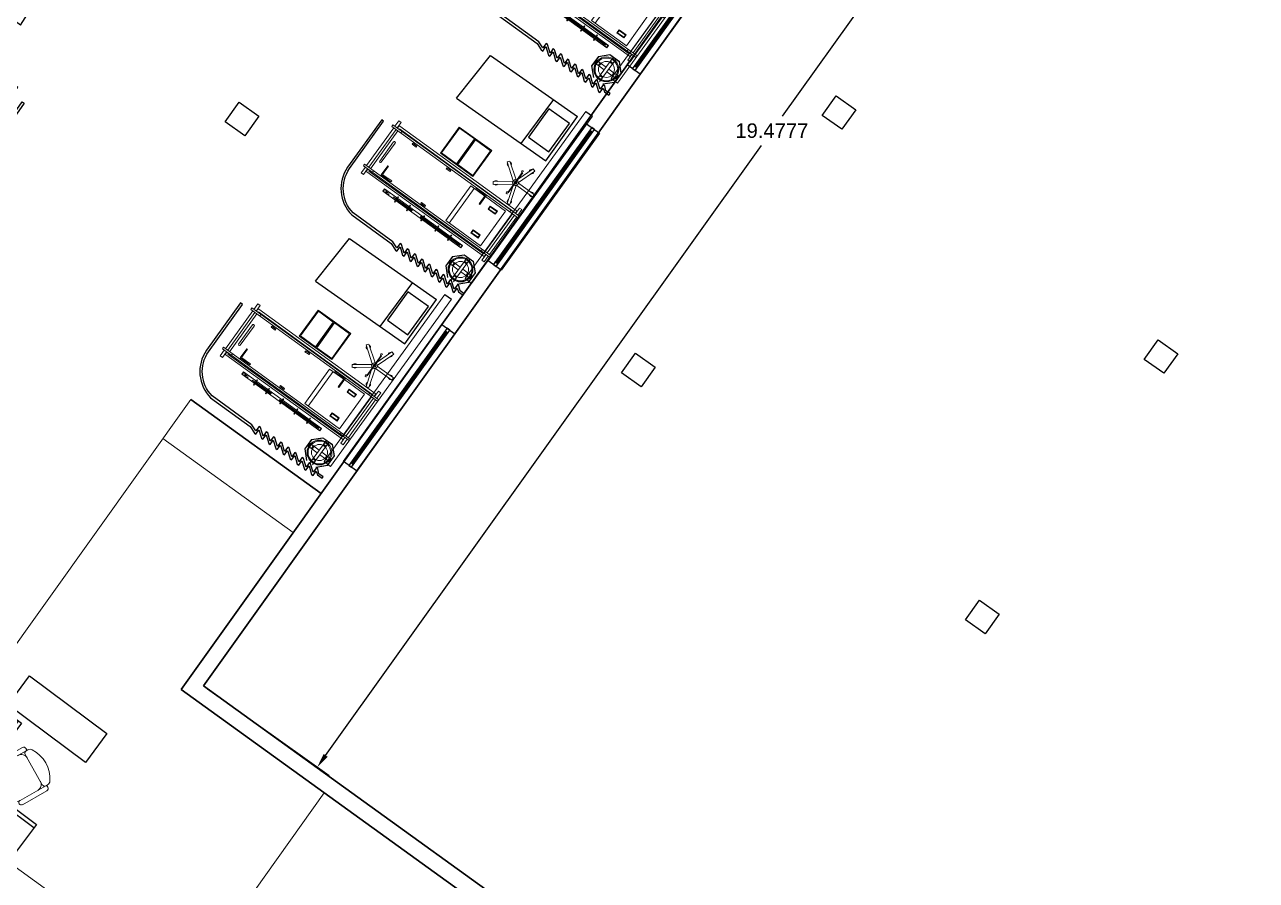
# Model space of a CAD drawing. Header units: metres. Extents: x 141303 to 146299, y 125960 to 127091.
# Drawn here: x 146005.54 to 146020.88, y 126186.06 to 126196.71 of the extents above; entities that cross this region are included whole.
import ezdxf

# ---------------------------------------------------------------- set-up
doc = ezdxf.new("R2010")
doc.units = ezdxf.units.M
doc.header["$MEASUREMENT"] = 0
doc.linetypes.add('C05 _MOB-EQUIP URGENCIAS Y TOCOCIRUGÍA$0$006_URGENCIAS & TOCOCIRUGÍA$0$03.-PRIMER NIVEL GENERAL$0$XR-PLANTA 3ER NIVEL$0$DASHED', pattern=[19.05, 12.7, -6.35])
doc.linetypes.add('C05 _MOB-EQUIP URGENCIAS Y TOCOCIRUGÍA$0$006_URGENCIAS & TOCOCIRUGÍA$0$03.-PRIMER NIVEL GENERAL$0$XR-PLANTA 3ER NIVEL$0$DASHED2', pattern=[0.375, 0.25, -0.125])
for name, color, linetype in [('DIMENSION', 50, 'Continuous'), ('door', 12, 'Continuous'), ('FURNITURE', 6, 'Continuous'), ('WINDOW', 244, 'Continuous')]:
    doc.layers.add(name, color=color, linetype=linetype)
for name, color, linetype, lineweight in [('ELEVATION', 7, 'Continuous', 20), ('new column', 4, 'Continuous', 25), ('NVMI_WALL', 7, 'Continuous', 30), ('PLINTH', 80, 'Continuous', 30)]:
    doc.layers.add(name, color=color, linetype=linetype, lineweight=lineweight)
doc.layers.get('0').off()
doc.styles.get("Standard").update_dxf_attribs({"font": 'arial.ttf'})
doc.dimstyles.get("Standard").update_dxf_attribs({"dimtxt": 0.18, "dimasz": 0.18, "dimexe": 0.18, "dimexo": 0.0625, "dimgap": 0.09, "dimtad": 0, "dimtih": 1, "dimtoh": 1, "dimdec": 4, "dimzin": 0, "dimdsep": 46, "dimtxsty": 'Standard', "dimcen": 0.09, "dimadec": 0, "dimazin": 0, "dimtfac": 1, "dimtdec": 4, "dimtofl": 0, "dimtmove": 0, "dimatfit": 3, "dimfxl": 1, "dimtolj": 1, "dimtzin": 0, "dimarcsym": 0})

# ---------------------------------------------------------------- blocks, each defined once
blk = doc.blocks.new('C05 _MOB-EQUIP URGENCIAS Y TOCOCIRUGÍA$0$cortina antibacterial')
blk.add_lwpolyline([(300.266, -580.673), (300.266, -580.651), (300.266, -580.673), (300.199, -580.673), (300.266, -580.761), (300.266, -580.783), (300.199, -580.783), (300.266, -580.871), (300.266, -580.893), (300.199, -580.893), (300.266, -580.981), (300.266, -581.003), (300.199, -581.003), (300.266, -581.091), (300.266, -581.113), (300.199, -581.113), (300.266, -581.201), (300.266, -581.223), (300.199, -581.223), (300.231, -581.309), (300.231, -581.921, 0.354939), (300.651, -582.281), (301.378, -582.281), (301.378, -582.311), (300.651, -582.311, -0.359051), (300.201, -581.921), (300.201, -581.313), (300.166, -581.223), (300.166, -581.201), (300.233, -581.201), (300.166, -581.113), (300.166, -581.091), (300.233, -581.091), (300.166, -581.003), (300.166, -580.981), (300.233, -580.981), (300.166, -580.893), (300.166, -580.871), (300.233, -580.871), (300.166, -580.783), (300.166, -580.761), (300.233, -580.761), (300.166, -580.673), (300.166, -580.651), (300.233, -580.651), (300.166, -580.563), (300.166, -580.541), (300.233, -580.541), (300.166, -580.453), (300.166, -580.431), (300.233, -580.431), (300.166, -580.343), (300.166, -580.321), (300.233, -580.321), (300.205, -580.281), (300.205, -580.211), (300.227, -580.211), (300.227, -580.274), (300.266, -580.321), (300.266, -580.343), (300.199, -580.343), (300.266, -580.431), (300.266, -580.453), (300.199, -580.453), (300.266, -580.541), (300.266, -580.563), (300.199, -580.563), (300.266, -580.651)], format="xyb")
blk = doc.blocks.new('bed ward')
at = {"layer": 'FURNITURE'}
for p, q in [((142390.8, 126644.899), (142391.223, 126645.43)), ((142391.223, 126645.43), (142392.307, 126644.667)), ((142390.8, 126644.899), (142391.91, 126644.116)), ((142392.007, 126644.879), (142391.6, 126644.335)), ((142391.91, 126644.116), (142392.307, 126644.667)), ((142392.41, 126644.731), (142392.492, 126644.674))]:
    blk.add_line(p, q, dxfattribs=at)
at = {"layer": 'FURNITURE', "linetype": 'Continuous', "lineweight": 0}
for p, q in [((142390.08, 126644.621, 310.935), (142390.03, 126644.551, 310.935)), ((142390.109, 126644.6, 310.935), (142390.058, 126644.53, 310.935)), ((142390.08, 126644.621, 310.935), (142390.109, 126644.6, 310.935)), ((142390.016, 126644.532, 310.935), (142389.675, 126644.062, 310.935)), ((142390.044, 126644.511, 310.935), (142389.703, 126644.042, 310.935)), ((142390.068, 126644.493, 310.935), (142389.727, 126644.024, 310.935)), ((142390.006, 126644.569, 310.935), (142389.991, 126644.549, 310.935)), ((142389.991, 126644.549, 310.935), (142391.569, 126643.403, 310.935)), ((142390.006, 126644.569, 310.935), (142391.583, 126643.423, 310.935)), ((142390.077, 126644.549, 310.935), (142390.061, 126644.528, 310.935)), ((142390.086, 126644.518, 310.935), (142390.082, 126644.513, 310.935)), ((142390.086, 126644.518, 310.935), (142391.51, 126643.483, 310.935)), ((142390.091, 126644.551, 310.935), (142391.539, 126643.499, 310.935)), ((142390.117, 126644.487, 310.935), (142390.103, 126644.468, 310.935)), ((142390.596, 126644.216, 310.935), (142390.831, 126644.54, 310.935)), ((142390.61, 126644.219, 310.935), (142390.834, 126644.526, 310.935)), ((142390.831, 126644.54, 310.935), (142391.236, 126644.246, 310.935)), ((142390.834, 126644.526, 310.935), (142391.02, 126644.391, 310.935)), ((142390.014, 126644.357, 310.935), (142389.84, 126644.118, 310.935)), ((142390.033, 126644.343, 310.935), (142389.859, 126644.104, 310.935)), ((142390.254, 126644.34, 310.935), (142390.245, 126644.328, 310.935)), ((142390.245, 126644.328, 310.935), (142390.294, 126644.292, 310.935)), ((142390.254, 126644.34, 310.935), (142390.303, 126644.304, 310.935)), ((142390.303, 126644.304, 310.935), (142390.294, 126644.292, 310.935)), ((142390.796, 126644.083, 310.935), (142391.02, 126644.391, 310.935)), ((142390.799, 126644.069, 310.935), (142391.034, 126644.393, 310.935)), ((142390.812, 126644.072, 310.935), (142391.036, 126644.379, 310.935)), ((142391.036, 126644.379, 310.935), (142391.222, 126644.244, 310.935)), ((142390.596, 126644.216, 310.935), (142391.001, 126643.923, 310.935)), ((142390.61, 126644.219, 310.935), (142390.796, 126644.083, 310.935)), ((142390.999, 126643.936, 310.935), (142391.222, 126644.244, 310.935)), ((142391.001, 126643.923, 310.935), (142391.236, 126644.246, 310.935)), ((142389.661, 126644.043, 310.935), (142389.61, 126643.973, 310.935)), ((142389.61, 126643.973, 310.935), (142389.639, 126643.953, 310.935)), ((142389.651, 126644.08, 310.935), (142389.637, 126644.06, 310.935)), ((142389.637, 126644.06, 310.935), (142391.214, 126642.914, 310.935)), ((142389.689, 126644.022, 310.935), (142389.639, 126643.953, 310.935)), ((142389.651, 126644.08, 310.935), (142391.228, 126642.934, 310.935)), ((142389.692, 126644.02, 310.935), (142389.677, 126643.999, 310.935)), ((142389.679, 126643.985, 310.935), (142391.13, 126642.931, 310.935)), ((142389.713, 126644.005, 310.935), (142389.706, 126643.995, 310.935)), ((142389.706, 126643.995, 310.935), (142391.13, 126642.961, 310.935)), ((142389.762, 126643.999, 310.935), (142389.748, 126643.979, 310.935)), ((142389.94, 126644.061, 310.935), (142389.858, 126643.948, 310.935)), ((142389.949, 126644.055, 310.935), (142389.873, 126643.95, 310.935)), ((142389.94, 126644.061, 310.935), (142389.949, 126644.055, 310.935)), ((142390.675, 126644.034, 310.935), (142390.666, 126644.022, 310.935)), ((142390.666, 126644.022, 310.935), (142390.716, 126643.986, 310.935)), ((142390.675, 126644.034, 310.935), (142390.725, 126643.998, 310.935)), ((142390.725, 126643.998, 310.935), (142390.716, 126643.986, 310.935)), ((142390.812, 126644.072, 310.935), (142390.999, 126643.936, 310.935)), ((142389.858, 126643.948, 310.935), (142389.98, 126643.859, 310.935)), ((142389.873, 126643.95, 310.935), (142389.937, 126643.904, 310.935)), ((142389.939, 126643.907, 310.935), (142389.93, 126643.895, 310.935)), ((142389.939, 126643.907, 310.935), (142389.989, 126643.871, 310.935)), ((142389.989, 126643.871, 310.935), (142389.98, 126643.859, 310.935)), ((142390.537, 126643.265, 310.935), (142389.878, 126643.743, 310.935)), ((142390.558, 126643.293, 310.935), (142389.899, 126643.772, 310.935)), ((142390.007, 126643.668, 310.935), (142390.009, 126643.67, 310.935)), ((142390.007, 126643.668, 310.935), (142390.052, 126643.639, 310.935)), ((142390.009, 126643.67, 310.935), (142390.053, 126643.642, 310.935)), ((142390.089, 126643.612, 310.935), (142390.009, 126643.67, 310.935)), ((142390.973, 126643.806, 310.935), (142390.661, 126643.376, 310.935)), ((142391.017, 126643.775, 310.935), (142390.704, 126643.344, 310.935)), ((142390.973, 126643.806, 310.935), (142391.148, 126643.68, 310.935)), ((142391.038, 126643.766, 310.935), (142391.047, 126643.779, 310.935)), ((142391.087, 126643.731, 310.935), (142391.038, 126643.766, 310.935)), ((142391.169, 126643.69, 310.935), (142391.047, 126643.779, 310.935)), ((142391.078, 126643.583, 310.935), (142391.153, 126643.687, 310.935)), ((142391.087, 126643.731, 310.935), (142391.096, 126643.743, 310.935)), ((142391.087, 126643.577, 310.935), (142391.169, 126643.69, 310.935)), ((142391.153, 126643.687, 310.935), (142391.09, 126643.734, 310.935)), ((142391.157, 126643.673, 310.935), (142391.405, 126643.492, 310.935)), ((142390.046, 126643.643, 310.935), (142390.091, 126643.614, 310.935)), ((142390.157, 126643.559, 310.935), (142390.158, 126643.562, 310.935)), ((142390.157, 126643.559, 310.935), (142390.201, 126643.531, 310.935)), ((142390.238, 126643.503, 310.935), (142390.158, 126643.562, 310.935)), ((142390.158, 126643.562, 310.935), (142390.203, 126643.533, 310.935)), ((142390.194, 126643.532, 310.935), (142390.238, 126643.503, 310.935)), ((142390.196, 126643.534, 310.935), (142390.24, 126643.506, 310.935)), ((142390.361, 126643.601, 310.935), (142390.352, 126643.589, 310.935)), ((142390.352, 126643.589, 310.935), (142390.401, 126643.553, 310.935)), ((142390.361, 126643.601, 310.935), (142390.41, 126643.565, 310.935)), ((142390.41, 126643.565, 310.935), (142390.401, 126643.553, 310.935)), ((142391.087, 126643.577, 310.935), (142391.078, 126643.583, 310.935)), ((142391.216, 126643.555, 310.935), (142391.189, 126643.518, 310.935)), ((142391.189, 126643.518, 310.935), (142391.278, 126643.453, 310.935)), ((142391.217, 126643.546, 310.935), (142391.197, 126643.519, 310.935)), ((142391.197, 126643.519, 310.935), (142391.276, 126643.461, 310.935)), ((142391.216, 126643.555, 310.935), (142391.305, 126643.49, 310.935)), ((142391.217, 126643.546, 310.935), (142391.296, 126643.489, 310.935)), ((142391.581, 126643.53, 310.935), (142391.531, 126643.461, 310.935)), ((142391.581, 126643.53, 310.935), (142391.61, 126643.51, 310.935)), ((142390.238, 126643.503, 310.935), (142390.24, 126643.506, 310.935)), ((142390.661, 126643.376, 310.935), (142391.093, 126643.062, 310.935)), ((142391.405, 126643.492, 310.935), (142391.093, 126643.062, 310.935)), ((142391.492, 126643.459, 310.935), (142391.13, 126642.961, 310.935)), ((142391.517, 126643.441, 310.935), (142391.176, 126642.972, 310.935)), ((142391.545, 126643.421, 310.935), (142391.204, 126642.952, 310.935)), ((142391.296, 126643.489, 310.935), (142391.276, 126643.461, 310.935)), ((142391.305, 126643.49, 310.935), (142391.278, 126643.453, 310.935)), ((142391.472, 126643.504, 310.935), (142391.458, 126643.484, 310.935)), ((142391.51, 126643.483, 310.935), (142391.506, 126643.478, 310.935)), ((142391.541, 126643.485, 310.935), (142391.526, 126643.464, 310.935)), ((142391.61, 126643.51, 310.935), (142391.559, 126643.44, 310.935)), ((142391.583, 126643.423, 310.935), (142391.569, 126643.403, 310.935)), ((142390.508, 126643.304, 310.935), (142390.51, 126643.306, 310.935)), ((142390.508, 126643.304, 310.935), (142390.552, 126643.276, 310.935)), ((142390.51, 126643.306, 310.935), (142390.554, 126643.278, 310.935)), ((142390.59, 126643.248, 310.935), (142390.51, 126643.306, 310.935)), ((142390.545, 126643.276, 310.935), (142390.59, 126643.248, 310.935)), ((142390.547, 126643.279, 310.935), (142390.591, 126643.251, 310.935)), ((142390.549, 126643.281, 310.935), (142390.571, 126643.312, 310.935)), ((142390.59, 126643.248, 310.935), (142390.591, 126643.251, 310.935)), ((142391.002, 126643.26, 310.935), (142390.975, 126643.223, 310.935)), ((142390.975, 126643.223, 310.935), (142391.064, 126643.158, 310.935)), ((142391.003, 126643.252, 310.935), (142390.983, 126643.224, 310.935)), ((142390.983, 126643.224, 310.935), (142391.063, 126643.167, 310.935)), ((142391.002, 126643.26, 310.935), (142391.091, 126643.196, 310.935)), ((142391.003, 126643.252, 310.935), (142391.083, 126643.194, 310.935)), ((142390.667, 126643.188, 310.935), (142390.669, 126643.191, 310.935)), ((142390.667, 126643.188, 310.935), (142390.711, 126643.16, 310.935)), ((142390.669, 126643.191, 310.935), (142390.713, 126643.163, 310.935)), ((142390.749, 126643.133, 310.935), (142390.669, 126643.191, 310.935)), ((142390.704, 126643.161, 310.935), (142390.749, 126643.133, 310.935)), ((142390.706, 126643.163, 310.935), (142390.75, 126643.135, 310.935)), ((142390.749, 126643.133, 310.935), (142390.75, 126643.135, 310.935)), ((142391.083, 126643.194, 310.935), (142391.063, 126643.167, 310.935)), ((142391.091, 126643.196, 310.935), (142391.064, 126643.158, 310.935)), ((142390.66, 126642.811, 310.935), (142390.746, 126642.929, 310.935)), ((142390.663, 126642.808, 310.935), (142390.749, 126642.926, 310.935)), ((142390.746, 126642.929, 310.935), (142390.888, 126642.951, 310.935)), ((142390.746, 126642.925, 310.935), (142390.889, 126642.947, 310.935)), ((142390.886, 126642.948, 310.935), (142391.004, 126642.862, 310.935)), ((142390.888, 126642.951, 310.935), (142391.006, 126642.866, 310.935)), ((142390.89, 126642.864, 310.935), (142390.931, 126642.921, 310.935)), ((142391.117, 126643.015, 310.935), (142391.103, 126642.996, 310.935)), ((142391.162, 126642.953, 310.935), (142391.111, 126642.883, 310.935)), ((142391.19, 126642.932, 310.935), (142391.139, 126642.863, 310.935)), ((142391.159, 126642.955, 310.935), (142391.144, 126642.934, 310.935)), ((142391.228, 126642.934, 310.935), (142391.214, 126642.914, 310.935)), ((142390.683, 126642.668, 310.935), (142390.66, 126642.811, 310.935)), ((142390.687, 126642.669, 310.935), (142390.664, 126642.811, 310.935)), ((142390.691, 126642.853, 310.935), (142390.748, 126642.812, 310.935)), ((142390.704, 126642.844, 310.935), (142390.727, 126642.877, 310.935)), ((142390.704, 126642.844, 310.935), (142390.707, 126642.842, 310.935)), ((142390.707, 126642.842, 310.935), (142390.73, 126642.874, 310.935)), ((142390.707, 126642.857, 310.935), (142390.717, 126642.869, 310.935)), ((142390.707, 126642.857, 310.935), (142390.711, 126642.854, 310.935)), ((142390.715, 126642.886, 310.935), (142390.772, 126642.845, 310.935)), ((142390.717, 126642.869, 310.935), (142390.72, 126642.867, 310.935)), ((142390.719, 126642.858, 310.935), (142390.729, 126642.851, 310.935)), ((142390.727, 126642.877, 310.935), (142390.73, 126642.874, 310.935)), ((142390.743, 126642.816, 310.935), (142390.767, 126642.849, 310.935)), ((142390.748, 126642.812, 310.935), (142390.772, 126642.845, 310.935)), ((142390.89, 126642.864, 310.935), (142390.923, 126642.84, 310.935)), ((142390.893, 126642.869, 310.935), (142390.926, 126642.845, 310.935)), ((142390.923, 126642.84, 310.935), (142390.964, 126642.896, 310.935)), ((142391.025, 126642.722, 310.935), (142391.002, 126642.865, 310.935)), ((142391.029, 126642.723, 310.935), (142391.006, 126642.866, 310.935)), ((142391.111, 126642.883, 310.935), (142391.139, 126642.863, 310.935)), ((142390.725, 126642.637, 310.935), (142390.766, 126642.694, 310.935)), ((142390.758, 126642.613, 310.935), (142390.799, 126642.67, 310.935)), ((142390.763, 126642.689, 310.935), (142390.796, 126642.665, 310.935)), ((142390.766, 126642.694, 310.935), (142390.799, 126642.67, 310.935)), ((142390.8, 126642.586, 310.935), (142390.943, 126642.609, 310.935)), ((142390.801, 126642.582, 310.935), (142390.943, 126642.605, 310.935)), ((142390.917, 126642.689, 310.935), (142390.941, 126642.722, 310.935)), ((142390.917, 126642.689, 310.935), (142390.974, 126642.647, 310.935)), ((142390.922, 126642.685, 310.935), (142390.946, 126642.718, 310.935)), ((142390.94, 126642.607, 310.935), (142391.026, 126642.726, 310.935)), ((142390.941, 126642.722, 310.935), (142390.998, 126642.681, 310.935)), ((142390.943, 126642.605, 310.935), (142391.029, 126642.723, 310.935)), ((142390.959, 126642.659, 310.935), (142390.982, 126642.692, 310.935)), ((142390.959, 126642.659, 310.935), (142390.962, 126642.657, 310.935)), ((142390.962, 126642.657, 310.935), (142390.985, 126642.689, 310.935)), ((142390.965, 126642.679, 310.935), (142390.97, 126642.676, 310.935)), ((142390.969, 126642.667, 310.935), (142390.972, 126642.664, 310.935)), ((142390.972, 126642.664, 310.935), (142390.981, 126642.677, 310.935)), ((142390.978, 126642.68, 310.935), (142390.981, 126642.677, 310.935)), ((142390.982, 126642.692, 310.935), (142390.985, 126642.689, 310.935))]:
    blk.add_line(p, q, dxfattribs=at)
at = {"layer": 'FURNITURE', "lineweight": 0}
for p, q in [((142390.901, 126642.653, 310.935), (142392.41, 126644.731, 310.935)), ((142392.492, 126644.674, 310.935), (142390.981, 126642.594, 310.935)), ((142391.441, 126643.721, 310.935), (142391.621, 126643.968, 310.935)), ((142390.981, 126642.594, 310.935), (142390.901, 126642.653, 310.935))]:
    blk.add_line(p, q, dxfattribs=at)
at = {"layer": 'FURNITURE', "linetype": 'C05 _MOB-EQUIP URGENCIAS Y TOCOCIRUGÍA$0$006_URGENCIAS & TOCOCIRUGÍA$0$03.-PRIMER NIVEL GENERAL$0$XR-PLANTA 3ER NIVEL$0$DASHED2', "lineweight": 0}
for p, q in [((142389.878, 126643.743, 310.935), (142389.899, 126643.772, 310.935)), ((142389.883, 126643.746, 310.935), (142389.898, 126643.766, 310.935)), ((142389.906, 126643.726, 310.935), (142389.884, 126643.742, 310.935)), ((142389.924, 126643.75, 310.935), (142389.902, 126643.767, 310.935)), ((142389.91, 126643.727, 310.935), (142389.924, 126643.747, 310.935)), ((142390.544, 126643.274, 310.935), (142389.914, 126643.732, 310.935)), ((142390.551, 126643.283, 310.935), (142389.92, 126643.741, 310.935)), ((142390.048, 126643.645, 310.935), (142390.07, 126643.675, 310.935)), ((142390.053, 126643.642, 310.935), (142390.075, 126643.672, 310.935)), ((142390.075, 126643.672, 310.935), (142390.07, 126643.675, 310.935)), ((142390.023, 126643.61, 310.935), (142390.045, 126643.64, 310.935)), ((142390.027, 126643.607, 310.935), (142390.023, 126643.61, 310.935)), ((142390.027, 126643.607, 310.935), (142390.05, 126643.637, 310.935)), ((142390.045, 126643.64, 310.935), (142390.089, 126643.612, 310.935)), ((142390.089, 126643.612, 310.935), (142390.091, 126643.614, 310.935)), ((142390.172, 126643.501, 310.935), (142390.194, 126643.532, 310.935)), ((142390.177, 126643.498, 310.935), (142390.199, 126643.528, 310.935)), ((142390.198, 126643.537, 310.935), (142390.22, 126643.567, 310.935)), ((142390.203, 126643.533, 310.935), (142390.224, 126643.564, 310.935)), ((142390.224, 126643.564, 310.935), (142390.22, 126643.567, 310.935)), ((142390.177, 126643.498, 310.935), (142390.172, 126643.501, 310.935)), ((142390.352, 126643.384, 310.935), (142390.387, 126643.433, 310.935)), ((142390.361, 126643.377, 310.935), (142390.397, 126643.426, 310.935)), ((142390.524, 126643.246, 310.935), (142390.545, 126643.276, 310.935)), ((142390.528, 126643.243, 310.935), (142390.524, 126643.246, 310.935)), ((142390.528, 126643.243, 310.935), (142390.55, 126643.273, 310.935)), ((142390.696, 126643.149, 310.935), (142390.542, 126643.261, 310.935)), ((142390.703, 126643.159, 310.935), (142390.549, 126643.271, 310.935)), ((142390.554, 126643.278, 310.935), (142390.576, 126643.308, 310.935)), ((142390.709, 126643.168, 310.935), (142390.555, 126643.28, 310.935)), ((142390.717, 126643.178, 310.935), (142390.562, 126643.29, 310.935)), ((142390.576, 126643.308, 310.935), (142390.571, 126643.312, 310.935)), ((142390.682, 126643.131, 310.935), (142390.704, 126643.161, 310.935)), ((142390.687, 126643.127, 310.935), (142390.682, 126643.131, 310.935)), ((142390.687, 126643.127, 310.935), (142390.709, 126643.158, 310.935)), ((142390.849, 126643.038, 310.935), (142390.701, 126643.146, 310.935)), ((142390.708, 126643.166, 310.935), (142390.73, 126643.196, 310.935)), ((142390.828, 126643.068, 310.935), (142390.708, 126643.156, 310.935)), ((142390.713, 126643.163, 310.935), (142390.735, 126643.193, 310.935)), ((142390.835, 126643.077, 310.935), (142390.714, 126643.165, 310.935)), ((142390.87, 126643.066, 310.935), (142390.721, 126643.174, 310.935)), ((142390.735, 126643.193, 310.935), (142390.73, 126643.196, 310.935)), ((142390.824, 126643.063, 310.935), (142390.839, 126643.083, 310.935)), ((142390.847, 126643.043, 310.935), (142390.825, 126643.059, 310.935)), ((142390.864, 126643.067, 310.935), (142390.842, 126643.083, 310.935)), ((142390.849, 126643.038, 310.935), (142390.87, 126643.066, 310.935)), ((142390.85, 126643.044, 310.935), (142390.865, 126643.064, 310.935))]:
    blk.add_line(p, q, dxfattribs=at)
at = {"layer": 'FURNITURE', "linetype": 'C05 _MOB-EQUIP URGENCIAS Y TOCOCIRUGÍA$0$006_URGENCIAS & TOCOCIRUGÍA$0$03.-PRIMER NIVEL GENERAL$0$XR-PLANTA 3ER NIVEL$0$DASHED', "lineweight": 0}
for p, q in [((142390.748, 126642.812, 310.935), (142390.816, 126642.762, 310.935)), ((142390.766, 126642.694, 310.935), (142390.89, 126642.864, 310.935)), ((142390.772, 126642.845, 310.935), (142390.84, 126642.796, 310.935)), ((142390.799, 126642.67, 310.935), (142390.923, 126642.84, 310.935)), ((142390.873, 126642.771, 310.935), (142390.941, 126642.722, 310.935)), ((142390.849, 126642.738, 310.935), (142390.917, 126642.689, 310.935))]:
    blk.add_line(p, q, dxfattribs=at)
at = {"layer": 'FURNITURE'}
blk.add_lwpolyline([(142391.695, 126644.412), (142391.949, 126644.229), (142392.204, 126644.583), (142391.95, 126644.766)], close=True, dxfattribs=at)
at = {"layer": 'FURNITURE', "lineweight": 0, "elevation": 310.935}
blk.add_lwpolyline([(142391.632, 126643.983, 2.414214), (142391.621, 126643.969), (142391.614, 126643.974), (142391.434, 126643.726), (142391.441, 126643.721, 2.414214), (142391.43, 126643.706)], format="xyb", dxfattribs=at)
for points in [[(142391.539, 126643.88), (142391.462, 126644.116), (142391.428, 126644.105), (142391.504, 126643.869)], [(142391.567, 126643.848), (142391.771, 126643.989), (142391.75, 126644.019), (142391.563, 126643.889)], [(142391.5, 126643.863), (142391.252, 126643.862), (142391.252, 126643.826), (142391.5, 126643.827)], [(142391.546, 126643.812), (142391.746, 126643.666), (142391.768, 126643.695), (142391.567, 126643.841)], [(142391.496, 126643.797), (142391.426, 126643.585), (142391.46, 126643.574), (142391.538, 126643.809)]]:
    blk.add_lwpolyline(points, dxfattribs=at)
at = {"layer": 'FURNITURE', "linetype": 'C05 _MOB-EQUIP URGENCIAS Y TOCOCIRUGÍA$0$006_URGENCIAS & TOCOCIRUGÍA$0$03.-PRIMER NIVEL GENERAL$0$XR-PLANTA 3ER NIVEL$0$DASHED2', "lineweight": 0}
for centre, radius in [((142389.903, 126643.747, 310.935), 0.000769), ((142389.953, 126643.71, 310.935), 0.003), ((142390.148, 126643.569, 310.935), 0.003), ((142390.601, 126643.24, 310.935), 0.003), ((142390.795, 126643.099, 310.935), 0.003), ((142390.845, 126643.062, 310.935), 0.000769)]:
    blk.add_circle(centre, radius, dxfattribs=at)
at = {"layer": 'FURNITURE', "linetype": 'Continuous', "lineweight": 0}
for radius in [0.155, 0.142, 0.1]:
    blk.add_circle((142390.844, 126642.767, 310.935), radius, dxfattribs=at)
for centre, radius, start, end in [((142390.085, 126644.543, 310.935), 0.01, 54.006, 144.006), ((142390.024, 126644.35, 310.935), 0.012, 324.006, 144.006), ((142389.685, 126643.993, 310.935), 0.01, 144.006, 234.006), ((142389.85, 126644.111, 310.935), 0.012, 144.006, 324.006), ((142391.533, 126643.491, 310.935), 0.01, 324.006, 54.006), ((142391.136, 126642.939, 310.935), 0.01, 234.006, 324.006), ((142390.844, 126642.767, 310.935), 0.149, 144.006, 324.006)]:
    blk.add_arc(centre, radius, start, end, dxfattribs=at)
at = {"layer": 'FURNITURE', "lineweight": 0}
for centre, radius, start, end in [((142391.456, 126644.076, 310.935), 0.027, 149.7619, 246.1412), ((142391.456, 126644.076, 310.935), 0.027, 329.7619, 66.1412), ((142391.731, 126643.983, 310.935), 0.027, 76.5671, 172.9465), ((142391.731, 126643.983, 310.935), 0.027, 256.5671, 352.9465), ((142391.288, 126643.844, 310.935), 0.027, 41.943, 138.3224), ((142391.288, 126643.844, 310.935), 0.027, 221.943, 318.3224), ((142391.531, 126643.845, 310.935), 0.036, 68.4835, 219.5285), ((142391.531, 126643.845, 310.935), 0.036, 234.006, 54.006), ((142391.531, 126643.845, 310.935), 0.018, 84.006, 204.006), ((142391.531, 126643.845, 310.935), 0.018, 234.006, 54.006), ((142391.728, 126643.702, 310.935), 0.027, 185.7848, 282.1642), ((142391.728, 126643.702, 310.935), 0.027, 5.7848, 102.1642), ((142391.455, 126643.614, 310.935), 0.027, 113.508, 209.8874), ((142391.455, 126643.614, 310.935), 0.027, 293.508, 29.8874)]:
    blk.add_arc(centre, radius, start, end, dxfattribs=at)
at = {"layer": 'FURNITURE', "linetype": 'C05 _MOB-EQUIP URGENCIAS Y TOCOCIRUGÍA$0$006_URGENCIAS & TOCOCIRUGÍA$0$03.-PRIMER NIVEL GENERAL$0$XR-PLANTA 3ER NIVEL$0$DASHED2', "lineweight": 0}
for centre, radius, start, end in [((142389.885, 126643.744, 310.935), 0.0025, 144.006, 234.006), ((142389.9, 126643.765, 310.935), 0.0025, 54.006, 144.006), ((142389.908, 126643.728, 310.935), 0.0025, 234.006, 324.006), ((142389.922, 126643.748, 310.935), 0.0025, 324.006, 54.006), ((142390.356, 126643.38, 310.935), 0.0058, 144.006, 324.006), ((142390.392, 126643.429, 310.935), 0.0058, 324.006, 144.006), ((142390.826, 126643.061, 310.935), 0.0025, 144.006, 234.006), ((142390.841, 126643.081, 310.935), 0.0025, 54.006, 144.006), ((142390.863, 126643.065, 310.935), 0.0025, 324.006, 54.006), ((142390.848, 126643.045, 310.935), 0.0025, 234.006, 324.006)]:
    blk.add_arc(centre, radius, start, end, dxfattribs=at)
at = {"layer": 'FURNITURE', "lineweight": 0, "xscale": -1, "rotation": 234.0059966302266}
blk.add_blockref('C05 _MOB-EQUIP URGENCIAS Y TOCOCIRUGÍA$0$cortina antibacterial', (142683.881, 126058.568, 310.935), dxfattribs=at)
blk = doc.blocks.new('C02_MOB-EQUIP GINE-PEDIATRÍA$0$SILLA ADM')
at = {"lineweight": 0}
for p, q in [((20.047, 67.981, 0), (19.926, 67.709, 0)), ((20.52, 67.882, 0), (20.18, 68.032, 0)), ((20.525, 67.945, 0), (20.205, 68.087, 0)), ((20.301, 67.469, 0), (20.477, 67.864, 0)), ((20.521, 67.881, 0), (20.542, 67.872, 0)), ((20.536, 67.888, 0), (20.542, 67.901, 0)), ((19.953, 67.52, 0), (20.274, 67.378, 0)), ((19.978, 67.575, 0), (20.318, 67.425, 0)), ((20.318, 67.424, 0), (20.339, 67.415, 0)), ((20.324, 67.409, 0), (20.318, 67.396, 0))]:
    blk.add_line(p, q, dxfattribs=at)
at = {"lineweight": 0, "ltscale": 15}
for p, q in [((19.999, 67.925, 0), (19.948, 67.868, 0)), ((19.948, 67.868, 0), (19.951, 67.866, 0)), ((19.993, 67.925, 0), (19.959, 67.888, 0)), ((19.959, 67.888, 0), (19.963, 67.885, 0)), ((19.977, 67.823, 0), (19.961, 67.831, 0)), ((19.996, 67.866, 0), (19.98, 67.874, 0)), ((19.993, 67.925, 0), (19.996, 67.922, 0)), ((20.016, 67.911, 0), (19.999, 67.925, 0))]:
    blk.add_line(p, q, dxfattribs=at)
at = {"lineweight": 0}
for centre, radius, start, end in [((20.139, 67.94, 0), 0.101, 66.0969, 156.0969), ((20.192, 68.06, 0), 0.03, 66.0969, 246.0969), ((20.164, 67.766, 0), 0.416, 303.6077, 8.5862), ((20.38, 67.853, 0), 0.0835, 336.0969, 66.0969), ((20.507, 67.851, 0), 0.0337, 66.0969, 156.0969), ((20.525, 67.893, 0), 0.0122, 246.0969, 336.0969), ((20.511, 67.914, 0), 0.0337, 336.0969, 66.0969), ((20.519, 67.82, 0), 0.0575, 8.5862, 66.0969), ((20.019, 67.668, 0), 0.101, 156.0969, 246.0969), ((19.966, 67.548, 0), 0.03, 66.0969, 246.0969), ((20.245, 67.548, 0), 0.0835, 246.0969, 336.0969), ((20.287, 67.409, 0), 0.0337, 246.0969, 336.0969), ((20.332, 67.455, 0), 0.0337, 156.0969, 246.0969), ((20.313, 67.413, 0), 0.0122, 336.0969, 66.0969), ((20.363, 67.468, 0), 0.0575, 246.0969, 303.6077)]:
    blk.add_arc(centre, radius, start, end, dxfattribs=at)
at = {"lineweight": 0, "ltscale": 15}
blk.add_arc((19.97, 67.852, 0), 0.0235, 66.0697, 246.0697, dxfattribs=at)
blk = doc.blocks.new('C02_MOB-EQUIP GINE-PEDIATRÍA$0$DESK 1.50 X 1.50')
for points in [[(252.496, -575.355), (253.996, -575.355)], [(252.496, -575.355), (252.496, -575.955)], [(253.996, -575.355), (253.996, -576.855)], [(252.496, -575.905), (253.446, -575.905)], [(253.396, -575.955), (253.446, -575.905)], [(253.446, -575.905), (253.446, -576.855)], [(252.496, -575.955), (253.396, -575.955)], [(253.396, -575.955), (253.396, -576.855)], [(253.396, -576.855), (253.996, -576.855)]]:
    blk.add_lwpolyline(points)
blk = doc.blocks.new('*D342')
at = {"layer": 'Defpoints', "color": 0, "transparency": 16777216}
for p in [(146030.278, 126196.563), (146031.427, 126195.708), (146019.657, 126179.909)]:
    blk.add_point(p, dxfattribs=at)
at = {"layer": 'DIMENSION', "color": 0, "lineweight": -2, "transparency": 16777216}
for p, q in [((146031.376, 126195.745), (146030.134, 126196.671)), ((146030.17, 126196.419), (146024.529, 126188.846)), ((146018.616, 126180.909), (146024.258, 126188.482)), ((146019.607, 126179.947), (146018.364, 126180.873))]:
    blk.add_line(p, q, dxfattribs=at)
at = {"layer": 'DIMENSION', "color": 0, "transparency": 16777216}
for points in [[(146030.146, 126196.437), (146030.195, 126196.401), (146030.278, 126196.563)], [(146018.592, 126180.927), (146018.64, 126180.891), (146018.509, 126180.765)]]:
    blk.add_solid(points, dxfattribs=at)
at = {"layer": 'DIMENSION', "color": 0, "transparency": 16777216, "insert": (146024.393, 126188.664), "char_height": 0.18, "attachment_point": 5}
blk.add_mtext('\\A1;19.7005', dxfattribs=at)
blk = doc.blocks.new('*D343')
at = {"layer": 'Defpoints', "color": 0, "transparency": 16777216}
for p in [(146019.093, 126204.326), (146020.511, 126203.312), (146007.765, 126188.481)]:
    blk.add_point(p, dxfattribs=at)
at = {"layer": 'DIMENSION', "color": 0, "lineweight": -2, "transparency": 16777216}
for p, q in [((146019.144, 126204.29), (146020.657, 126203.208)), ((146020.406, 126203.166), (146014.977, 126195.572)), ((146009.288, 126187.613), (146014.717, 126195.208)), ((146007.816, 126188.444), (146009.33, 126187.362))]:
    blk.add_line(p, q, dxfattribs=at)
at = {"layer": 'DIMENSION', "color": 0, "transparency": 16777216}
for points in [[(146020.382, 126203.183), (146020.43, 126203.148), (146020.511, 126203.312)], [(146009.264, 126187.631), (146009.312, 126187.596), (146009.183, 126187.467)]]:
    blk.add_solid(points, dxfattribs=at)
at = {"layer": 'DIMENSION', "color": 0, "transparency": 16777216, "insert": (146014.847, 126195.39), "char_height": 0.18, "attachment_point": 5}
blk.add_mtext('\\A1;19.4777', dxfattribs=at)
blk = doc.blocks.new('*D345')
at = {"layer": 'Defpoints', "color": 0, "transparency": 16777216}
for p in [(146010.853, 126210.257), (146012.192, 126209.3), (145995.725, 126186.264)]:
    blk.add_point(p, dxfattribs=at)
at = {"layer": 'DIMENSION', "color": 0, "lineweight": -2, "transparency": 16777216}
for p, q in [((146012.141, 126209.336), (146010.707, 126210.362)), ((146010.748, 126210.111), (146002.749, 126198.921)), ((145994.49, 126187.368), (146002.489, 126198.557)), ((145995.674, 126186.301), (145994.239, 126187.326))]:
    blk.add_line(p, q, dxfattribs=at)
at = {"layer": 'DIMENSION', "color": 0, "transparency": 16777216}
for points in [[(146010.724, 126210.128), (146010.773, 126210.093), (146010.853, 126210.257)], [(145994.466, 126187.386), (145994.515, 126187.351), (145994.386, 126187.222)]]:
    blk.add_solid(points, dxfattribs=at)
at = {"layer": 'DIMENSION', "color": 0, "transparency": 16777216, "insert": (146002.619, 126198.739), "char_height": 0.18, "attachment_point": 5}
blk.add_mtext('\\A1;28.3160', dxfattribs=at)
blk = doc.blocks.new('C05 _MUROS URGENCIAS Y TOCOCIRUGÍA$0$VENTANA FACH  2.10 X 1.00')
at = {"elevation": 0}
for points in [[(194.2, -606.543), (194.2, -606.583), (194.24, -606.583), (194.24, -606.543)], [(196.26, -606.543), (196.26, -606.583), (196.3, -606.583), (196.3, -606.543)]]:
    blk.add_lwpolyline(points, close=True, dxfattribs=at)
at = {"layer": 'door', "linetype": 'ByBlock', "elevation": 0}
for points in [[(196.3, -606.663), (194.2, -606.663), (194.2, -606.463), (196.3, -606.463), (196.3, -606.663)], [(194.24, -606.553), (196.26, -606.553)], [(194.24, -606.563), (196.26, -606.563)], [(194.24, -606.573), (196.26, -606.573)]]:
    blk.add_lwpolyline(points, dxfattribs=at)
blk.add_lwpolyline([(194.2, -606.583), (196.3, -606.583), (196.3, -606.543), (194.2, -606.543)], close=True, dxfattribs=at)

msp = doc.modelspace()

# ---------------------------------------------------------------- linework, layer by layer
at = {"layer": 'ELEVATION'}
for p, q in [((146004.11965, 126187.16383), (146007.60902, 126192.04491)), ((146007.53003, 126184.70572), (146004.11965, 126187.16383)), ((146007.52687, 126184.70799), (146009.26929, 126187.14536))]:
    msp.add_line(p, q, dxfattribs=at)
at = {"layer": 'FURNITURE', "lineweight": 0}
msp.add_line((146008.88256, 126190.38735), (146007.25819, 126191.55817), dxfattribs=at)
at = {"layer": 'FURNITURE', "linetype": 'ByBlock', "extrusion": (-3.29158e-08, 2.44472e-08, 1), "elevation": -0.00172}
msp.add_lwpolyline([(146005.33244, 126188.24123), (146005.60075, 126188.60249), (146006.56411, 126187.88699), (146006.29579, 126187.52573)], close=True, dxfattribs=at)
at = {"layer": 'new column'}
for p, q in [((146008.03729, 126195.49919), (146008.21123, 126195.74362)), ((146008.21123, 126195.74362), (146008.45566, 126195.56968)), ((146015.47366, 126195.5812), (146015.6476, 126195.82563)), ((146015.6476, 126195.82563), (146015.89203, 126195.65169)), ((146015.89203, 126195.65169), (146015.71809, 126195.40726)), ((146008.28172, 126195.32525), (146008.03729, 126195.49919)), ((146008.45566, 126195.56968), (146008.28172, 126195.32525)), ((146015.71809, 126195.40726), (146015.47366, 126195.5812)), ((146019.48504, 126192.54361), (146019.65898, 126192.78804)), ((146019.65898, 126192.78804), (146019.90341, 126192.6141)), ((146012.97517, 126192.3755), (146013.14911, 126192.61993)), ((146013.14911, 126192.61993), (146013.39353, 126192.44599)), ((146019.72947, 126192.36967), (146019.48504, 126192.54361)), ((146019.90341, 126192.6141), (146019.72947, 126192.36967)), ((146013.21959, 126192.20156), (146012.97517, 126192.3755)), ((146013.39353, 126192.44599), (146013.21959, 126192.20156)), ((146017.25931, 126189.30263), (146017.43325, 126189.54705)), ((146017.43325, 126189.54705), (146017.67767, 126189.37311)), ((146017.50373, 126189.12869), (146017.25931, 126189.30263)), ((146017.67767, 126189.37311), (146017.50373, 126189.12869))]:
    msp.add_line(p, q, dxfattribs=at)
at = {"layer": 'NVMI_WALL'}
for p, q in [((146007.76538, 126188.48068), (146019.09275, 126204.32589)), ((146007.48637, 126188.43429), (146016.77872, 126201.43284)), ((146007.48682, 126188.43492), (146016.66241, 126201.27014)), ((146009.2315, 126190.87546), (146007.60902, 126192.04491)), ((146017.91487, 126180.91864), (146007.48682, 126188.43492)), ((146019.65718, 126179.90935), (146007.76538, 126188.48068))]:
    msp.add_line(p, q, dxfattribs=at)
at = {"layer": 'PLINTH'}
for p, q in [((146007.76538, 126188.48068), (146019.12929, 126204.37659)), ((146019.65718, 126179.90935), (146007.76538, 126188.48068))]:
    msp.add_line(p, q, dxfattribs=at)

# ---------------------------------------------------------------- block references
at = {"layer": 'FURNITURE', "rotation": 0.1239649030491441}
for p in [(3896.27882, -754.39366), (3894.46127, -756.88395), (3892.70424, -759.16243)]:
    msp.add_blockref('bed ward', p, dxfattribs=at)
at = {"layer": 'FURNITURE', "xscale": -1, "rotation": 288.7996337533556}
msp.add_blockref('bed ward', (72003.73268, -49410.27633), dxfattribs=at)
at = {"layer": 'FURNITURE', "linetype": 'ByBlock', "lineweight": 0, "xscale": -1, "rotation": 53.39802134477285}
msp.add_blockref('C02_MOB-EQUIP GINE-PEDIATRÍA$0$DESK 1.50 X 1.50', (145693.67475, 126734.13138), dxfattribs=at)
at = {"layer": 'FURNITURE', "linetype": 'ByBlock', "lineweight": 0, "rotation": 53.39802134477293}
msp.add_blockref('C02_MOB-EQUIP GINE-PEDIATRÍA$0$SILLA ADM', (146047.81755, 126130.72205), dxfattribs=at)
at = {"layer": 'WINDOW', "lineweight": 0, "extrusion": (1.344e-23, 1.53822e-23, -1), "xscale": -1, "rotation": 125.6854438093521}
for p in [(-146620.30576, 126001.7642, 0), (-146618.57272, 125999.32418, 0), (-146616.77157, 125996.82438, 0)]:
    msp.add_blockref('C05 _MUROS URGENCIAS Y TOCOCIRUGÍA$0$VENTANA FACH  2.10 X 1.00', p, dxfattribs=at)

# ---------------------------------------------------------------- dimensions: what is measured, and where the dimension line sits
at = {"layer": 'DIMENSION'}
for p1, p2, distance, picture, middle in [((145995.72492, 126186.26434), (146012.19228, 126209.29958), 1.64634, '*D345', (146002.6193, 126198.7394)), ((146007.76538, 126188.48068), (146019.09275, 126204.32589), -1.74295, '*D343', (146014.84696, 126195.38966)), ((146019.65718, 126179.90935), (146031.4266, 126195.70775), 1.43225, '*D342', (146024.39333, 126188.6642))]:
    dim = msp.add_aligned_dim(p1=p1, p2=p2, distance=distance, dimstyle='Standard', dxfattribs=at)
    dim.commit()
    dim.dimension.update_dxf_attribs({"geometry": picture, "text_midpoint": middle})

doc.saveas('drawing.dxf')
